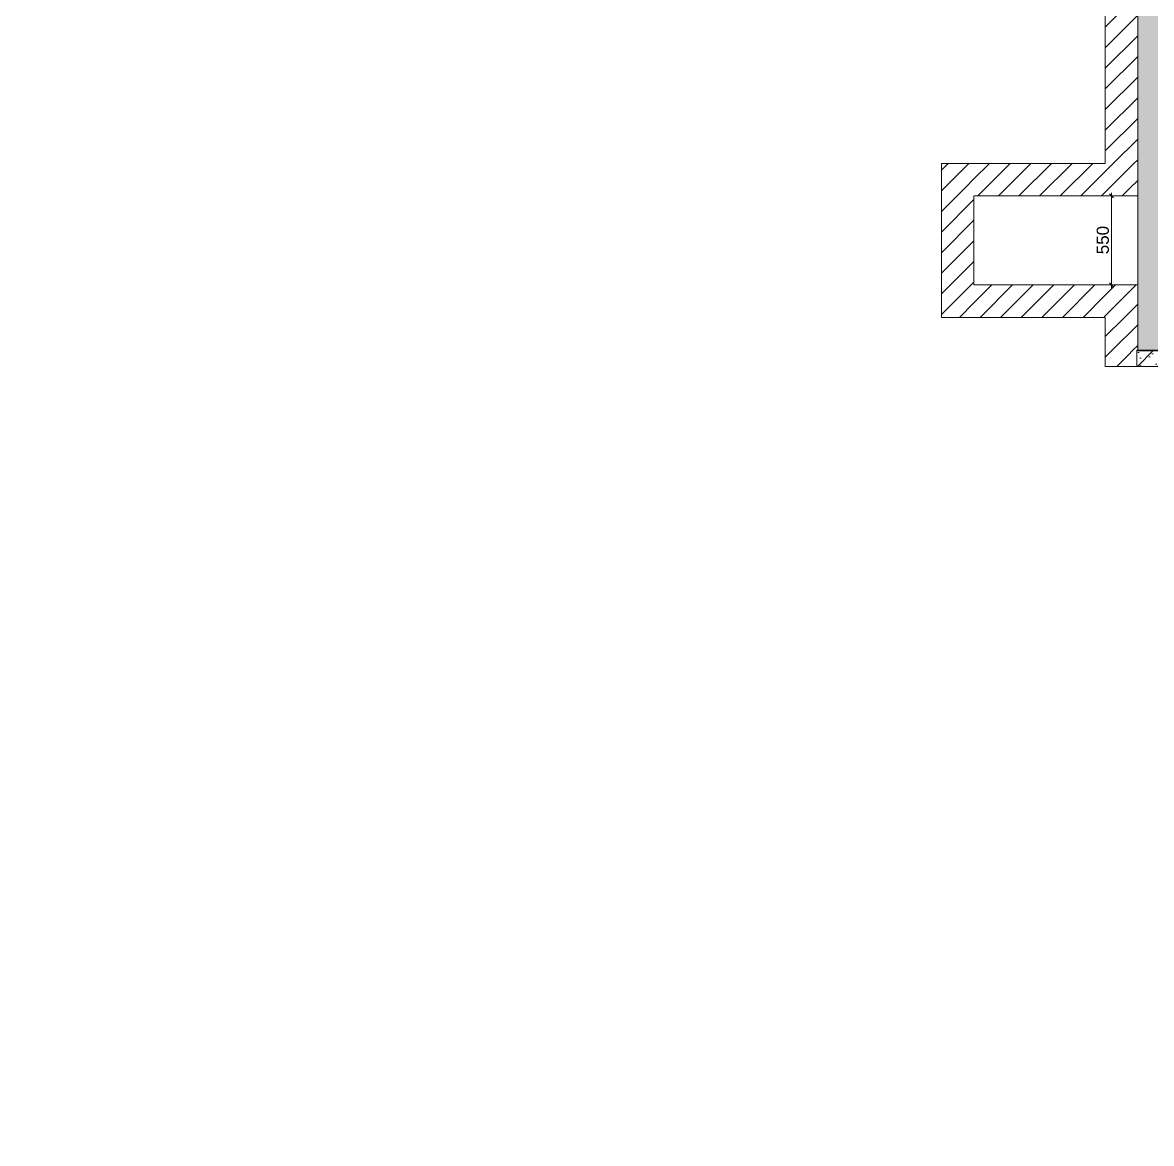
# Model space of a CAD drawing. Header units: millimetres. Extents: x 2336463 to 2579121, y 595385 to 778077.
# Drawn here: x 2470103 to 2477066, y 689332 to 696245 of the extents above; entities that cross this region are included whole.
import ezdxf

# ---------------------------------------------------------------- set-up
doc = ezdxf.new("R2010")
doc.units = ezdxf.units.MM
doc.header["$MEASUREMENT"] = 0
for name, color, linetype in [('+возводимые стены', 7, 'Continuous'), ('1 Планировка размеры', 7, 'Continuous'), ('сит план', 7, 'Continuous')]:
    doc.layers.add(name, color=color, linetype=linetype)
for name, color, linetype, lineweight in [('+возводимые стены шриховка_Ном._пера__1', 7, 'Continuous', 13), ('+возводимые стены_Ном._пера__1', 7, 'Continuous', 13), ('+возводимые стены_Ном._пера__101', 252, 'Continuous', 5), ('+комнаты_Ном._пера__1', 7, 'Continuous', 13), ('+план полов_Ном._пера__1', 7, 'Continuous', 13), ('+стена с дверью_Ном._пера__1', 7, 'Continuous', 13), ('сит план_Ном._пера__1', 7, 'Continuous', 13)]:
    doc.layers.add(name, color=color, linetype=linetype, lineweight=lineweight)
for name, color, linetype, lineweight, true_color in [('+возводимые стены шриховка_Ном._пера__183', 7, 'Continuous', 0, 0xe8e8e8), ('+возводимые стены_Ном._пера__169', 7, 'Continuous', 5, 0x68b353), ('+комнаты_Ном._пера__166', 7, 'Continuous', 5, 0x97cbff), ('+стена с дверью_Ном._пера__243', 7, 'Continuous', 13, 0xe25822), ('1 Планировка размеры_Ном._пера__242', 7, 'Continuous', 13, 0x1b55b5), ('сит план_Ном._пера__87', 7, 'Continuous', 20, 0x6a6a6a)]:
    doc.layers.add(name, color=color, linetype=linetype, lineweight=lineweight, true_color=true_color)
doc.styles.add('СГЕНЕРИР_СТИЛЬ_1', font='arial.ttf')
doc.dimstyles.new('СГЕНЕРИР_СТИЛЬ__2', dxfattribs={"dimtxt": 75, "dimasz": 23.75, "dimexe": 0.18, "dimexo": 300, "dimgap": 0, "dimtad": 1, "dimdec": 0, "dimzin": 0, "dimdsep": 46, "dimtxsty": 'СГЕНЕРИР_СТИЛЬ_1', "dimblk": 'ARROWHEAD_6', "dimblk1": 'ARROWHEAD_6', "dimblk2": 'ARROWHEAD_6', "dimcen": 0.09, "dimclrd": 256, "dimclre": 256, "dimclrt": 256, "dimazin": 0, "dimtfac": 1, "dimtdec": 4, "dimtmove": 0, "dimatfit": 3, "dimfxl": 0, "dimtolj": 1, "dimtzin": 0, "dimarcsym": 0})
pattern_1 = [(45, (2086872.015, 585813.69), (-63.639609, 63.639609), [])]

# ---------------------------------------------------------------- blocks, each defined once
blk = doc.blocks.new('Стена_469', base_point=(2476781, 697030.9))
at = {"layer": 'сит план_Ном._пера__87', "linetype": 'Continuous', "lineweight": 20, "true_color": 0x6a6a6a}
h = blk.add_hatch(dxfattribs=at)
h.set_pattern_fill('Блоки_Бетонные_Эффективные', color=251, style=0, pattern_type=2)
h.set_pattern_definition(pattern_1)
h.paths.add_polyline_path([(2476781, 696930.9), (2476981, 697030.9), (2476781, 697030.9)])
h = blk.add_hatch(dxfattribs=at)
h.set_pattern_fill('Блоки_Бетонные_Эффективные', color=251, style=0, pattern_type=2)
h.set_pattern_definition(pattern_1)
h.paths.add_polyline_path([(2476781, 696930.9), (2476981, 696930.9), (2476981, 697030.9)])
h = blk.add_hatch(dxfattribs=at)
h.set_pattern_fill('Блоки_Бетонные_Эффективные', color=251, style=0, pattern_type=2)
h.set_pattern_definition(pattern_1)
h.paths.add_polyline_path([(2476781, 696930.9), (2476781, 695376.2), (2476981, 695376.2), (2476981, 696930.9)])
h = blk.add_hatch(dxfattribs=at)
h.set_pattern_fill('Блоки_Бетонные_Эффективные', color=251, style=0, pattern_type=2)
h.set_pattern_definition(pattern_1)
h.paths.add_polyline_path([(2476781, 695176.2), (2476981, 695176.2), (2476781, 695376.2)])
h = blk.add_hatch(dxfattribs=at)
h.set_pattern_fill('Блоки_Бетонные_Эффективные', color=251, style=0, pattern_type=2)
h.set_pattern_definition(pattern_1)
h.paths.add_polyline_path([(2476781, 695376.2), (2476981, 695176.2), (2476981, 695376.2)])
at = {"layer": 'сит план_Ном._пера__1', "color": 7, "linetype": 'Continuous', "lineweight": 13, "flags": 128}
for points in [[(2476981, 697030.9), (2476781, 697030.9)], [(2476981, 695176.2), (2476981, 697030.9)], [(2476781, 696930.9), (2476781, 695376.2)], [(2476981, 695176.2), (2476781, 695176.2)]]:
    blk.add_lwpolyline(points, dxfattribs=at)
blk = doc.blocks.new('Стена_470', base_point=(2476781, 695376.2))
at = {"layer": 'сит план_Ном._пера__87', "linetype": 'Continuous', "lineweight": 20, "true_color": 0x6a6a6a}
h = blk.add_hatch(dxfattribs=at)
h.set_pattern_fill('Блоки_Бетонные_Эффективные', color=251, style=0, pattern_type=2)
h.set_pattern_definition(pattern_1)
h.paths.add_polyline_path([(2475771.1, 695176.2), (2475971.1, 695176.2), (2475771.1, 695376.2)])
h = blk.add_hatch(dxfattribs=at)
h.set_pattern_fill('Блоки_Бетонные_Эффективные', color=251, style=0, pattern_type=2)
h.set_pattern_definition(pattern_1)
h.paths.add_polyline_path([(2475771.1, 695376.2), (2475971.1, 695176.2), (2475971.1, 695376.2)])
h = blk.add_hatch(dxfattribs=at)
h.set_pattern_fill('Блоки_Бетонные_Эффективные', color=251, style=0, pattern_type=2)
h.set_pattern_definition(pattern_1)
h.paths.add_polyline_path([(2476781, 695376.2), (2475971.1, 695376.2), (2475971.1, 695176.2), (2476781, 695176.2)])
at = {"layer": 'сит план_Ном._пера__1', "color": 7, "linetype": 'Continuous', "lineweight": 13, "flags": 128}
for points in [[(2475771.1, 695376.2), (2475771.1, 695176.2)], [(2476781, 695376.2), (2475771.1, 695376.2)], [(2475971.1, 695176.2), (2476781, 695176.2)]]:
    blk.add_lwpolyline(points, dxfattribs=at)
blk = doc.blocks.new('Стена_471', base_point=(2475771.1, 695376.2))
at = {"layer": 'сит план_Ном._пера__87', "linetype": 'Continuous', "lineweight": 20, "true_color": 0x6a6a6a}
h = blk.add_hatch(dxfattribs=at)
h.set_pattern_fill('Блоки_Бетонные_Эффективные', color=251, style=0, pattern_type=2)
h.set_pattern_definition(pattern_1)
h.paths.add_polyline_path([(2475771.1, 695176.2), (2475771.1, 694626.7), (2475971.1, 694626.7), (2475971.1, 695176.2)])
h = blk.add_hatch(dxfattribs=at)
h.set_pattern_fill('Блоки_Бетонные_Эффективные', color=251, style=0, pattern_type=2)
h.set_pattern_definition(pattern_1)
h.paths.add_polyline_path([(2475971.1, 694626.7), (2475771.1, 694426.7), (2475971.1, 694426.7)])
h = blk.add_hatch(dxfattribs=at)
h.set_pattern_fill('Блоки_Бетонные_Эффективные', color=251, style=0, pattern_type=2)
h.set_pattern_definition(pattern_1)
h.paths.add_polyline_path([(2475971.1, 694626.7), (2475771.1, 694626.7), (2475771.1, 694426.7)])
at = {"layer": 'сит план_Ном._пера__1', "color": 7, "linetype": 'Continuous', "lineweight": 13, "flags": 128}
for points in [[(2475771.1, 695176.2), (2475771.1, 694426.7)], [(2475971.1, 694626.7), (2475971.1, 695176.2)], [(2475771.1, 694426.7), (2475971.1, 694426.7)]]:
    blk.add_lwpolyline(points, dxfattribs=at)
blk = doc.blocks.new('Стена_472', base_point=(2475771.1, 694426.7))
at = {"layer": 'сит план_Ном._пера__87', "linetype": 'Continuous', "lineweight": 20, "true_color": 0x6a6a6a}
h = blk.add_hatch(dxfattribs=at)
h.set_pattern_fill('Блоки_Бетонные_Эффективные', color=251, style=0, pattern_type=2)
h.set_pattern_definition(pattern_1)
h.paths.add_polyline_path([(2475971.1, 694426.7), (2476781, 694426.7), (2476781, 694626.7), (2475971.1, 694626.7)])
h = blk.add_hatch(dxfattribs=at)
h.set_pattern_fill('Блоки_Бетонные_Эффективные', color=251, style=0, pattern_type=2)
h.set_pattern_definition(pattern_1)
h.paths.add_polyline_path([(2476781, 694426.7), (2476981, 694426.7), (2476981, 694626.7)])
h = blk.add_hatch(dxfattribs=at)
h.set_pattern_fill('Блоки_Бетонные_Эффективные', color=251, style=0, pattern_type=2)
h.set_pattern_definition(pattern_1)
h.paths.add_polyline_path([(2476781, 694426.7), (2476981, 694626.7), (2476781, 694626.7)])
at = {"layer": 'сит план_Ном._пера__1', "color": 7, "linetype": 'Continuous', "lineweight": 13, "flags": 128}
for points in [[(2476981, 694626.7), (2475971.1, 694626.7)], [(2476981, 694626.7), (2476981, 694426.7)], [(2475971.1, 694426.7), (2476781, 694426.7)]]:
    blk.add_lwpolyline(points, dxfattribs=at)
blk = doc.blocks.new('Стена_482', base_point=(2478751.7, 694124.2))
at = {"layer": '+возводимые стены_Ном._пера__169', "linetype": 'Continuous', "lineweight": 5, "true_color": 0x68b353}
h = blk.add_hatch(dxfattribs=at)
h.set_pattern_fill('Блоки_Бетонные_Эффективные', color=85, style=0, pattern_type=2)
h.set_pattern_definition(pattern_1)
h.paths.add_polyline_path([(2476981, 694124.2), (2478751.7, 694124.2), (2478751.7, 694224.2), (2476981, 694224.2)])
at = {"layer": '+возводимые стены_Ном._пера__101', "color": 252, "linetype": 'Continuous', "lineweight": 5, "flags": 128}
for points in [[(2478751.7, 694224.2), (2476981, 694224.2)], [(2478751.7, 694224.2), (2478751.7, 694124.2)], [(2476981, 694124.2), (2478751.7, 694124.2)]]:
    blk.add_lwpolyline(points, dxfattribs=at)
blk = doc.blocks.new('Стена_485', base_point=(2476781, 694426.7))
at = {"layer": 'сит план_Ном._пера__87', "linetype": 'Continuous', "lineweight": 20, "true_color": 0x6a6a6a}
h = blk.add_hatch(dxfattribs=at)
h.set_pattern_fill('Блоки_Бетонные_Эффективные', color=251, style=0, pattern_type=2)
h.set_pattern_definition(pattern_1)
h.paths.add_polyline_path([(2476781, 694426.7), (2476781, 694224.2), (2476981, 694224.2), (2476981, 694426.7)])
h = blk.add_hatch(dxfattribs=at)
h.set_pattern_fill('Блоки_Бетонные_Эффективные', color=251, style=0, pattern_type=2)
h.set_pattern_definition(pattern_1)
h.paths.add_polyline_path([(2476981, 694224.2), (2476781, 694124.2), (2476981, 694124.2)])
h = blk.add_hatch(dxfattribs=at)
h.set_pattern_fill('Блоки_Бетонные_Эффективные', color=251, style=0, pattern_type=2)
h.set_pattern_definition(pattern_1)
h.paths.add_polyline_path([(2476981, 694224.2), (2476781, 694224.2), (2476781, 694124.2)])
at = {"layer": '+возводимые стены_Ном._пера__1', "color": 7, "linetype": 'Continuous', "lineweight": 13, "flags": 128}
blk.add_lwpolyline([(2476781, 694124.2), (2476981, 694124.2)], dxfattribs=at)
at = {"layer": 'сит план_Ном._пера__1', "color": 7, "linetype": 'Continuous', "lineweight": 13, "flags": 128}
for points in [[(2476781, 694426.7), (2476781, 694124.2)], [(2476981, 694224.2), (2476981, 694426.7)]]:
    blk.add_lwpolyline(points, dxfattribs=at)
blk = doc.blocks.new('*D3198', base_point=(2086872, 585813.7))
at = {"layer": '1 Планировка размеры_Ном._пера__242', "color": 152, "linetype": 'Continuous', "lineweight": 13, "true_color": 0x1b55b5}
for p, q in [((2476842.6, 695176.2), (2476795.7, 695176.2)), ((2476831.6, 695163.7), (2476806.6, 695188.7)), ((2476819.1, 695176.2), (2476819.1, 695195)), ((2476819.1, 694626.7), (2476819.1, 695176.2)), ((2476842.6, 694626.7), (2476795.7, 694626.7)), ((2476806.6, 694639.2), (2476831.6, 694614.2)), ((2476819.1, 694608), (2476819.1, 694626.7))]:
    blk.add_line(p, q, dxfattribs=at)
at = {"layer": '1 Планировка размеры_Ном._пера__242', "color": 152, "lineweight": 13, "true_color": 0x1b55b5, "insert": (2476804.1, 694816.1), "char_height": 75, "attachment_point": 7, "rotation": 90, "style": 'СГЕНЕРИР_СТИЛЬ_1'}
blk.add_mtext('\\A1;{\\pql;\\fArial|b0|i0|c204|p38;550}', dxfattribs=at)
blk = doc.blocks.new('ARROWHEAD_6')
at = {"color": 0, "linetype": 'Continuous', "lineweight": 0}
for p, q in [((0, 0), (-1, 0)), ((-0.5, -0.5), (0.5, 0.5))]:
    blk.add_line(p, q, dxfattribs=at)

msp = doc.modelspace()

# ---------------------------------------------------------------- hatches: boundary and pattern name
at = {"layer": '+возводимые стены шриховка_Ном._пера__183', "linetype": 'Continuous', "lineweight": 0, "true_color": 0xe8e8e8}
h = msp.add_hatch(dxfattribs=at)
h.set_pattern_fill('Штукатурка__Гипс_01', color=254, style=0, pattern_type=2)
h.set_pattern_definition([(45, (2086872.015, 585988.686), (-55.684659, 55.684659), [0, -52.5, 0, -78.75]), (110, (2087047.015, 585988.686), (74.000794, 26.934086), [0, -38.5, 0, -66.5])])
h.paths.add_polyline_path([(2476975.1, 694124.2), (2478755, 694124.2), (2478755, 694224.2), (2476975.1, 694224.2)])
at = {"layer": '+комнаты_Ном._пера__166', "linetype": 'Continuous', "lineweight": 0, "true_color": 0x25323f}
msp.add_hatch(color=169, dxfattribs=at).paths.add_polyline_path([(2471380.9, 698421), (2475856, 698421), (2475856, 698920.5), (2478575.2, 698920.5), (2478575.2, 698421), (2478600, 698421), (2478600, 697030.9), (2478600, 694221.4), (2476981, 694221.4), (2476981, 697030.9), (2476375.9, 697030.9), (2476375.9, 696630.5), (2471380.9, 696630.5)])
at = {"layer": '+план полов_Ном._пера__1', "linetype": 'Continuous', "lineweight": 13}
h = msp.add_hatch(dxfattribs=at)
h.set_pattern_fill('Сетка_1200х1200', style=0, pattern_type=2)
h.set_pattern_definition([(0, (2086872, 585813.7), (0, 1200), []), (90, (2086872, 585813.7), (-1200, 0), [])])
h.paths.add_polyline_path([(2478948.1, 710628.3), (2478948.1, 710879.9), (2473847.1, 710879.9), (2473847.1, 712656.4), (2473848.4, 712656.4), (2473848.4, 713484.4), (2474150.3, 713484.4), (2474150.3, 713861), (2474150.3, 714834.8), (2474655.3, 714834.8), (2474655.3, 715512.1), (2474052.4, 715512.1), (2474052.4, 716500.4), (2474050.3, 716500.4), (2474050.3, 716965.8), (2477335.2, 716965.8), (2477335.2, 717312), (2479008.9, 717312), (2479008.9, 716985.8), (2479267.2, 716985.8), (2480877.3, 716985.8), (2480877.3, 717315.8), (2482252.3, 717315.8), (2482252.3, 716570.8), (2482755, 716570.8), (2482755, 716961), (2484448.1, 716961), (2484727.4, 716961), (2484727.4, 717281.3), (2486379.8, 717281.3), (2486379.8, 716944.3), (2486588.1, 716944.3), (2486588.1, 716945.3), (2489504.9, 716945.3), (2489504.9, 712656.7), (2489504.9, 712245.1), (2487540, 712245.1), (2487540, 712245.9), (2487348.6, 712245.9), (2485984.9, 712245.9), (2485984.9, 712125.1), (2487348.6, 712125.1), (2487348.6, 711366.5), (2487540, 711366.5), (2487579.8, 711366.5), (2487579.8, 709148.7), (2487579.8, 709135.4), (2485986.6, 709135.4), (2485986.6, 708847.9), (2485986.7, 708847.9), (2485986.7, 701807.7), (2485986.7, 701507.1), (2485986.7, 697660.1), (2485988, 697660.1), (2485988, 694310.7), (2485986.7, 694310.7), (2485986.7, 694010.7), (2487589.3, 694010.7), (2487589.3, 690742.6), (2487516.5, 690736.1, -0.000118), (2487516.6, 690735.6), (2487587.2, 690742.4, -0.000396), (2487587.3, 690740.2, -0.342625), (2486386.8, 689334.6, -0.000421), (2486384.5, 689334.3), (2486384.8, 689332.2), (2483593.3, 689332.2), (2479499.4, 689332.2), (2478989.4, 689332.2), (2478989.4, 690566.8), (2478899.4, 690566.8), (2478899.4, 692071.8), (2479409.7, 692071.8), (2479409.7, 692610.8), (2478994.4, 692610.8), (2478994.4, 693615.4), (2479499.4, 693615.4), (2481099.4, 693615.4), (2481099.4, 694103.2), (2482744.3, 694103.2), (2482744.3, 693615.4), (2483349.3, 693615.4), (2483349.3, 694010.7), (2484745.7, 694010.7), (2484745.7, 697660.1), (2484747.1, 697660.1), (2484747.1, 701507.1), (2484747.1, 702214.4), (2483392.7, 702214.4), (2483392.7, 704178), (2482933.1, 704178), (2482698.2, 704178), (2482698.2, 701224.7), (2481074.4, 701224.7), (2481074.4, 704011), (2480462.2, 704011), (2480462.2, 703617), (2479416.3, 703617), (2479416.3, 703616.4), (2478567.2, 703616.4), (2478567.2, 703599.4), (2475467.2, 703599.4), (2475467.2, 705401.1), (2473877.2, 705401.1), (2473877.2, 706611.6), (2474188.4, 706611.6), (2474188.4, 707984.1), (2473844.2, 707984.1), (2473844.2, 710628.3)])
h.paths.add_polyline_path([(2480553.3, 710237), (2480841.9, 710237), (2480841.9, 708271.4), (2480841.9, 707227.4), (2480841.9, 706912.3), (2481733.8, 706912.3), (2481733.8, 706985.3), (2482661.5, 706985.3), (2482661.5, 706602.6), (2482663.2, 706602.6), (2482663.2, 705692.7), (2482659.9, 705692.7), (2482659.9, 705398.6), (2484744.3, 705398.6), (2484744.3, 709982), (2482588.8, 709982), (2482588.8, 709923.7), (2481714, 709923.7), (2481714, 709985.2), (2481141.6, 709985.2), (2481141.6, 711620.7), (2481680.9, 711620.7), (2482703.1, 711620.7), (2482703.1, 712596), (2483444, 712596), (2483444, 712927.6), (2483445.7, 712927.6), (2483445.7, 713531.8), (2483445.7, 713808), (2482903.2, 713808), (2482903.2, 713811.3), (2481333.2, 713811.3), (2481333.2, 713812.6), (2481143.2, 713812.6), (2481143.2, 712830.7), (2480842.6, 712830.7), (2480842.6, 711636.4), (2480842.3, 711636.4), (2480842.3, 711256.1), (2480553.3, 711256.1)], flags=0)
h.paths.add_polyline_path([(2482903.2, 716167.8), (2482903.2, 716167.4), (2482932, 716167.4), (2482932, 716167.8)], flags=0)
at = {"layer": '+стена с дверью_Ном._пера__243', "linetype": 'Continuous', "lineweight": 0, "true_color": 0x381608}
msp.add_hatch(color=28, dxfattribs=at).paths.add_polyline_path([(2470103, 699930.5), (2475856, 699930.5), (2475856, 698925), (2476755.5, 698925), (2476755.5, 699731.4), (2476755.5, 703018.9), (2478583.9, 703018.9), (2478725.1, 703018.9), (2478725.1, 699624), (2478583.9, 699624), (2478583.9, 698421), (2478603.9, 698421), (2478603.9, 697026.6), (2478606.2, 697026.6), (2478606.2, 694224.2), (2476981, 694224.2), (2476981, 697026.6), (2476375.9, 697026.6), (2476375.9, 696630.5), (2471380.9, 696630.5), (2471380.9, 698420.4), (2470103, 698420.4)])

# ---------------------------------------------------------------- linework, layer by layer
at = {"layer": '+возводимые стены шриховка_Ном._пера__1', "color": 7, "linetype": 'Continuous', "lineweight": 13, "flags": 128}
msp.add_lwpolyline([(2476975.1, 694124.2), (2478755, 694124.2), (2478755, 694224.2), (2476975.1, 694224.2)], close=True, dxfattribs=at)
at = {"layer": '+комнаты_Ном._пера__1', "color": 7, "linetype": 'Continuous', "lineweight": 13, "flags": 128}
msp.add_lwpolyline([(2471380.9, 698421), (2475856, 698421), (2475856, 698920.5), (2478575.2, 698920.5), (2478575.2, 698421), (2478600, 698421), (2478600, 697030.9), (2478600, 694221.4), (2476981, 694221.4), (2476981, 697030.9), (2476375.9, 697030.9), (2476375.9, 696630.5), (2471380.9, 696630.5)], close=True, dxfattribs=at)
at = {"layer": '+стена с дверью_Ном._пера__1', "color": 7, "linetype": 'Continuous', "lineweight": 13, "flags": 128}
msp.add_lwpolyline([(2470103, 699930.5), (2475856, 699930.5), (2475856, 698925), (2476755.5, 698925), (2476755.5, 699731.4), (2476755.5, 703018.9), (2478583.9, 703018.9), (2478725.1, 703018.9), (2478725.1, 699624), (2478583.9, 699624), (2478583.9, 698421), (2478603.9, 698421), (2478603.9, 697026.6), (2478606.2, 697026.6), (2478606.2, 694224.2), (2476981, 694224.2), (2476981, 697026.6), (2476375.9, 697026.6), (2476375.9, 696630.5), (2471380.9, 696630.5), (2471380.9, 698420.4), (2470103, 698420.4)], close=True, dxfattribs=at)

# ---------------------------------------------------------------- block references
at = {"layer": '+возводимые стены', "color": 252, "lineweight": 5}
msp.add_blockref('Стена_482', (2478751.7, 694124.2), dxfattribs=at)
at = {"layer": 'сит план', "color": 7, "lineweight": 13}
for name, p in [('Стена_469', (2476781, 697030.9)), ('Стена_470', (2476781, 695376.2)), ('Стена_471', (2475771.1, 695376.2)), ('Стена_472', (2475771.1, 694426.7)), ('Стена_485', (2476781, 694426.7))]:
    msp.add_blockref(name, p, dxfattribs=at)

# ---------------------------------------------------------------- dimensions: what is measured, and where the dimension line sits
at = {"layer": '1 Планировка размеры', "color": 152, "linetype": 'Continuous', "lineweight": 13, "true_color": 0x1b55b5}
dim = msp.add_linear_dim(base=(2476819.1321, 695176.246), p1=(2476980.9841, 694626.7094), p2=(2476980.9841, 695176.246), angle=90, dimstyle='СГЕНЕРИР_СТИЛЬ__2', dxfattribs=at)
dim.commit()
dim.dimension.update_dxf_attribs({"geometry": '*D3198', "text_midpoint": (2476766.6321, 694901.8707), "dimtype": 160, "text_rotation": 90})

doc.saveas('drawing.dxf')
